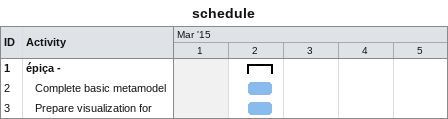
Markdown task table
schedule

| ID | Level | Task | Start | Finish |
|---|---|---|---|---|
| 1 | 1 | **épiça -** | 2015-03-02 | 2015-03-02 |
| 2 | 2 | Complete basic metamodel | 2015-03-02 | 2015-03-02 |
| 3 | 2 | Prepare visualization for | 2015-03-02 | 2015-03-02 |
